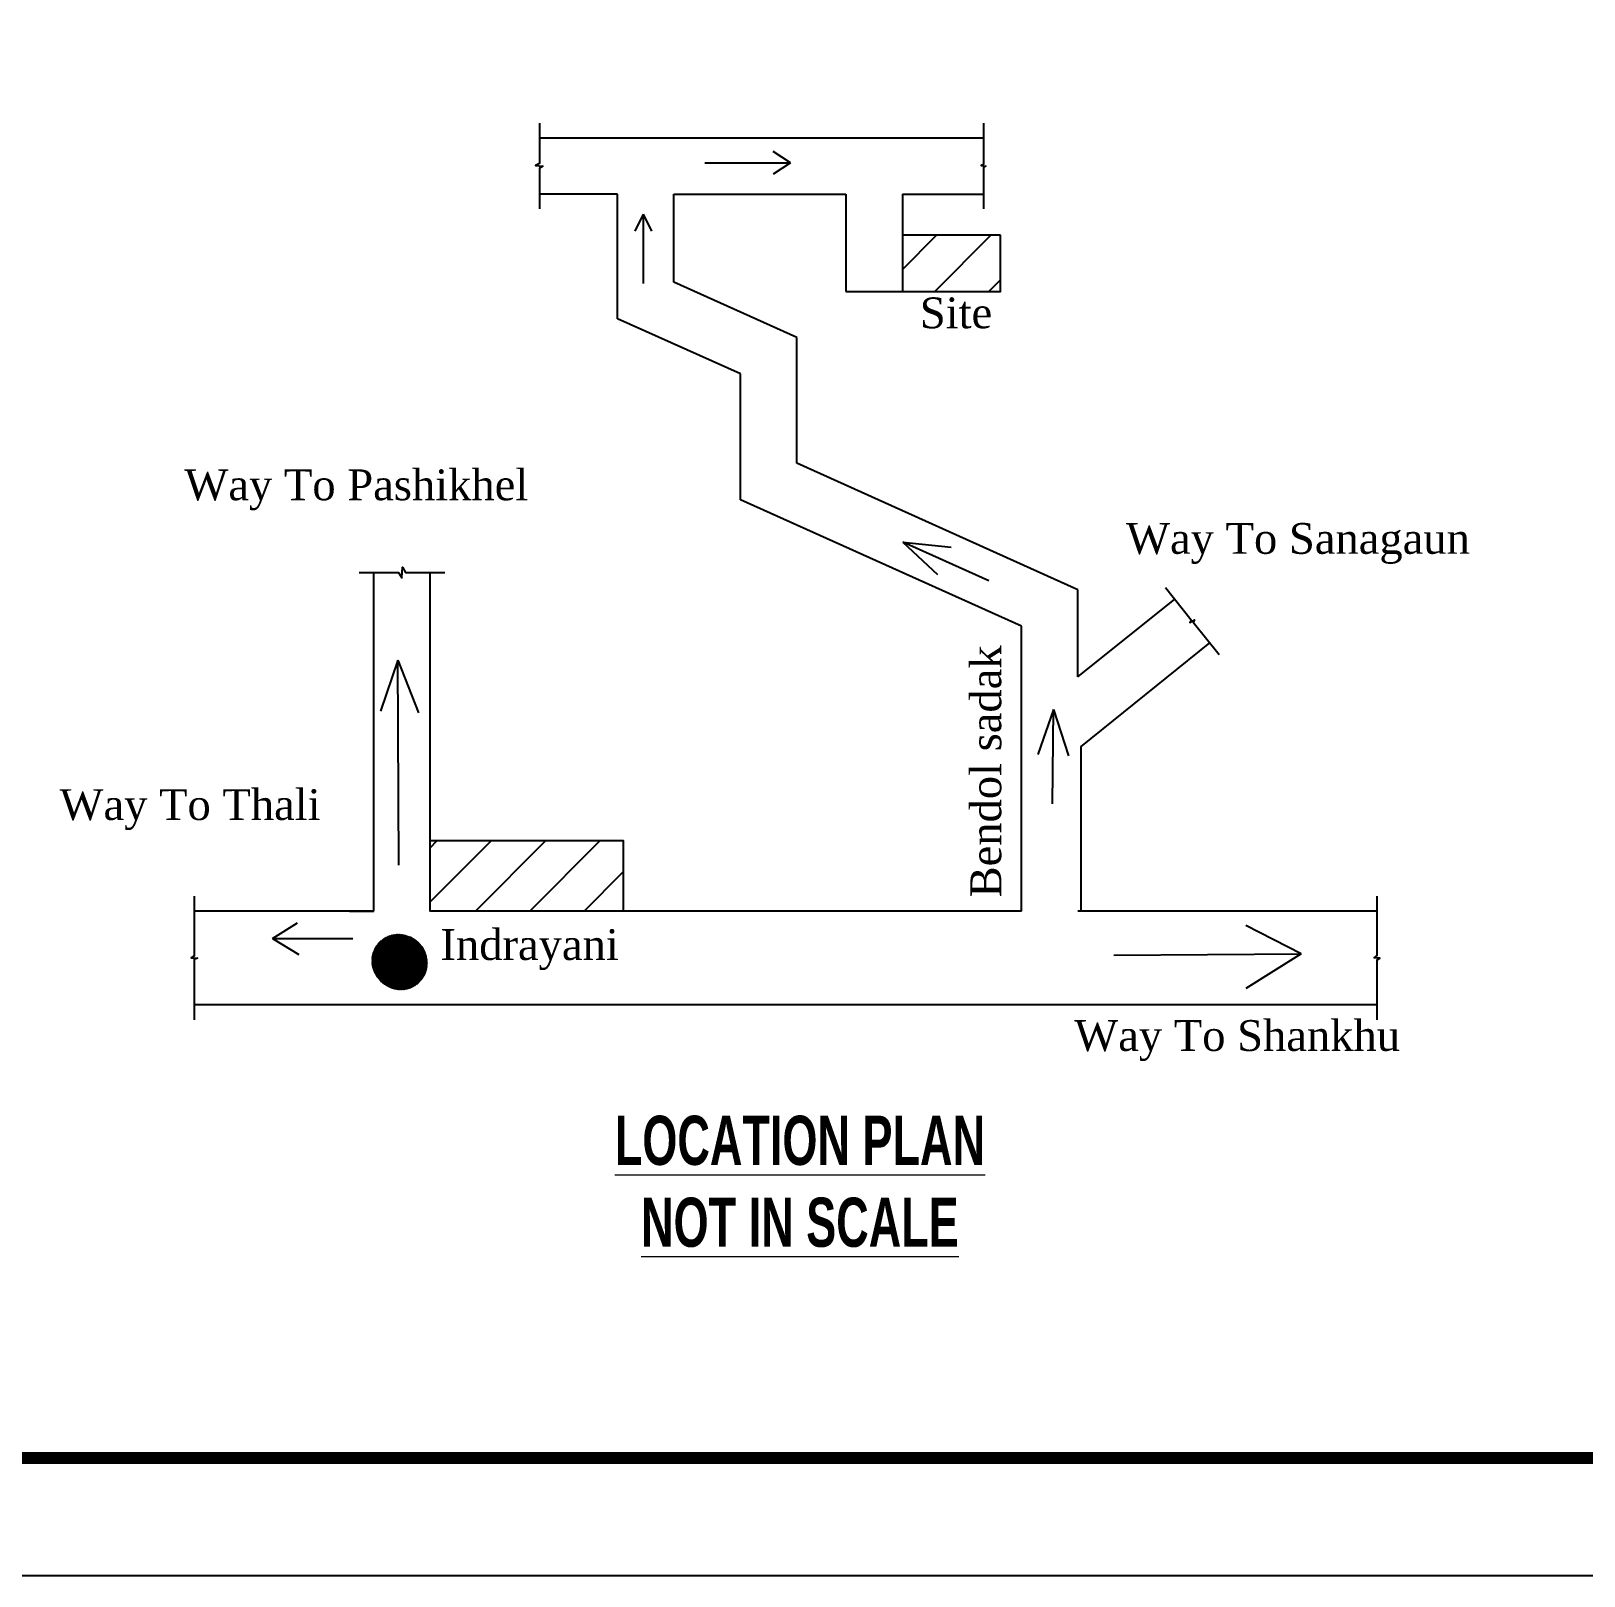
# Model space of a CAD drawing. Header units: inches. Extents: x -10117506 to -5032697, y -6529230 to -3254494.
# Drawn here: x -5046777 to -5046145, y -3262045 to -3261416 of the extents above; entities that cross this region are included whole.
import ezdxf

# ---------------------------------------------------------------- set-up
doc = ezdxf.new("R2010")
doc.units = ezdxf.units.IN
doc.header["$LTSCALE"] = 2
doc.header["$MEASUREMENT"] = 0
doc.linetypes.add('DASHED2', pattern=[0.375, 0.25, -0.125])
doc.layers.get('0').update_dxf_attribs({"linetype": 'CONTINUOUS'})
for name, color, linetype, lineweight in [('A_Title Text', 105, 'CONTINUOUS', 60), ('DW-SEC', 24, 'CONTINUOUS', 25), ('river', 7, 'DASHED2', 25), ('Text-100.w', 254, 'CONTINUOUS', 9)]:
    doc.layers.add(name, color=color, linetype=linetype, lineweight=lineweight)
doc.layers.add('WAll', color=20, linetype='CONTINUOUS')
doc.styles.add('14 INCH', font='times.ttf', dxfattribs={"height": 14})
doc.styles.add('Arial', font='arial.ttf', dxfattribs={"width": 0.8, "height": 12})

msp = doc.modelspace()

# ---------------------------------------------------------------- hatches: boundary and pattern name
at = {"layer": 'A_Title Text'}
h = msp.add_hatch(dxfattribs=at)
h.set_pattern_fill('ANSI31', color=256, scale=1.25)
h.set_pattern_definition([(45, (-5089792.86008, -3244667.9462), (-0.11048543456, 0.11048543456), [])])
h.paths.add_polyline_path([(-5046637.86, -3261794.92, 1), (-5046616.15, -3261794.92, 1)])
at = {"layer": 'DW-SEC'}
h = msp.add_hatch(dxfattribs=at)
h.set_pattern_fill('ANSI31', color=256, scale=125)
h.set_pattern_definition([(45, (-5089605.322, -3244326.77), (-11.0485435, 11.0485435), [])])
h.paths.add_polyline_path([(-5046422.4, -3261499.17), (-5046422.4, -3261522.03), (-5046382.44, -3261522.03), (-5046382.44, -3261499.17)])
h = msp.add_hatch(dxfattribs=at)
h.set_pattern_fill('ANSI31', color=256, scale=125)
h.set_pattern_definition([(45, (-5089792.86, -3244667.946), (-11.0485435, 11.0485435), [])])
h.paths.add_polyline_path([(-5046614.58, -3261745.53), (-5046614.58, -3261774.21), (-5046536.03, -3261774.21), (-5046536.03, -3261745.53)])

# ---------------------------------------------------------------- linework, layer by layer
msp.add_lwpolyline([(-5048729.12, -3262044.85), (-5048729.12, -3259799.81), (-5045554.32, -3259799.81), (-5045554.32, -3262044.85)], close=True)
at = {"const_width": 4.8}
msp.add_lwpolyline([(-5045602.32, -3261996.85), (-5045602.32, -3259847.81), (-5048585.12, -3259847.81), (-5048585.12, -3261996.85)], close=True, dxfattribs=at)
at = {"linetype": 'Continuous', "ltscale": 0.5}
msp.add_lwpolyline([(-5046643.52, -3261636.4), (-5046627.47, -3261636.4), (-5046626.17, -3261638.65), (-5046625.92, -3261634.23), (-5046624.62, -3261636.4), (-5046608.58, -3261636.4)], dxfattribs=at)
at = {"layer": 'river', "color": 1, "linetype": 'Continuous', "ltscale": 10}
for p, q in [((-5046570.15, -3261459.47), (-5046389.39, -3261459.47)), ((-5046467.92, -3261469.67), (-5046474.93, -3261465.02)), ((-5046502.76, -3261469.67), (-5046467.92, -3261469.67)), ((-5046467.92, -3261469.67), (-5046474.93, -3261474.32)), ((-5046538.31, -3261482.41), (-5046570.15, -3261482.41)), ((-5046538.31, -3261533.12), (-5046538.31, -3261482.41)), ((-5046515.36, -3261518.28), (-5046515.36, -3261482.41)), ((-5046515.36, -3261482.41), (-5046445.35, -3261482.41)), ((-5046445.35, -3261482.41), (-5046445.35, -3261522.03)), ((-5046422.4, -3261482.41), (-5046422.4, -3261522.03)), ((-5046422.4, -3261482.41), (-5046389.39, -3261482.41)), ((-5046527.9, -3261490.6), (-5046531.33, -3261497.48)), ((-5046527.9, -3261490.6), (-5046527.9, -3261518.8)), ((-5046527.9, -3261490.6), (-5046524.46, -3261497.48)), ((-5046465.41, -3261540.76), (-5046515.36, -3261518.28)), ((-5046445.35, -3261522.03), (-5046422.4, -3261522.03)), ((-5046488.35, -3261555.59), (-5046538.31, -3261533.12)), ((-5046465.41, -3261591.98), (-5046465.41, -3261540.76)), ((-5046488.35, -3261606.81), (-5046488.35, -3261555.59)), ((-5046351, -3261643.46), (-5046465.41, -3261591.98)), ((-5046373.94, -3261658.29), (-5046488.35, -3261606.81)), ((-5046387.17, -3261639.82), (-5046422.28, -3261624.02)), ((-5046422.28, -3261624.02), (-5046402.48, -3261626.07)), ((-5046422.28, -3261624.02), (-5046408.04, -3261637.2)), ((-5046637.52, -3261774.21), (-5046637.52, -3261636.4)), ((-5046614.58, -3261774.21), (-5046614.58, -3261636.4)), ((-5046351, -3261678.92), (-5046351, -3261643.46)), ((-5046351, -3261678.92), (-5046311.57, -3261647.23)), ((-5046373.94, -3261774.21), (-5046373.94, -3261658.29)), ((-5046349.79, -3261707.39), (-5046297.2, -3261665.11)), ((-5046627.8, -3261672.08), (-5046634.81, -3261692.8)), ((-5046627.32, -3261755.57), (-5046627.8, -3261672.08)), ((-5046627.8, -3261672.08), (-5046619.36, -3261693.59)), ((-5046360.87, -3261692.14), (-5046367.25, -3261710.46)), ((-5046361.28, -3261730.64), (-5046360.87, -3261692.14)), ((-5046360.87, -3261692.14), (-5046354.82, -3261711.1)), ((-5046349.79, -3261707.39), (-5046349.79, -3261774.21)), ((-5046637.52, -3261774.21), (-5046710.62, -3261774.21)), ((-5046647.39, -3261774.21), (-5046637.52, -3261774.21)), ((-5046373.94, -3261774.21), (-5046614.58, -3261774.21)), ((-5046229.22, -3261774.21), (-5046351, -3261774.21)), ((-5046678.73, -3261785.43), (-5046668.53, -3261779.06)), ((-5046260.12, -3261791.58), (-5046282.59, -3261780.1)), ((-5046678.73, -3261785.43), (-5046668.05, -3261791.96)), ((-5046678.73, -3261785.43), (-5046646.07, -3261785.43)), ((-5046336.28, -3261792.21), (-5046260.12, -3261791.58)), ((-5046260.12, -3261791.58), (-5046282.59, -3261805.76)), ((-5046229.12, -3261812.45), (-5046710.59, -3261812.45))]:
    msp.add_line(p, q, dxfattribs=at)
for points in [[(-5046570.15, -3261453.47), (-5046570.15, -3261469.98), (-5046571.69, -3261470.81), (-5046568.7, -3261471.06), (-5046570.15, -3261471.79), (-5046570.15, -3261488.41)], [(-5046389.39, -3261453.47), (-5046389.39, -3261470.33), (-5046390.3, -3261470.81), (-5046388.44, -3261471.06), (-5046389.39, -3261471.52), (-5046389.39, -3261488.41)], [(-5046315.33, -3261642.55), (-5046304.8, -3261655.66), (-5046305.35, -3261656.8), (-5046303.45, -3261655.64), (-5046304, -3261656.64), (-5046293.44, -3261669.78)], [(-5046710.62, -3261768.21), (-5046710.62, -3261792.62), (-5046711.85, -3261793.2), (-5046709.33, -3261793.45), (-5046710.62, -3261794), (-5046710.62, -3261818.45)], [(-5046229.12, -3261818.45), (-5046229.12, -3261794.03), (-5046228.03, -3261793.45), (-5046230.41, -3261793.2), (-5046229.12, -3261792.32), (-5046229.12, -3261768.21)]]:
    msp.add_lwpolyline(points, dxfattribs=at)
msp.add_lwpolyline([(-5046536.03, -3261774.21), (-5046614.58, -3261774.21), (-5046614.58, -3261745.53), (-5046536.03, -3261745.53)], close=True, dxfattribs=at)
msp.add_circle((-5046627, -3261794.92), 10.86, dxfattribs=at)
at = {"layer": 'WAll'}
msp.add_lwpolyline([(-5046382.44, -3261499.17), (-5046422.4, -3261499.17), (-5046422.4, -3261522.03), (-5046382.44, -3261522.03)], close=True, dxfattribs=at)

# ---------------------------------------------------------------- texts
at = {"layer": 'river', "color": 7, "linetype": 'Continuous', "ltscale": 10, "char_height": 12.543, "width": 211.8878, "style": '14 INCH'}
for s, insert, attachment_point in [('Site', (-5046385.84, -3261524.45), 3), ('Way To Pashikhel', (-5046714.61, -3261594.45), 1), ('Way To Sanagaun', (-5046191.42, -3261616.27), 3), ('Way To Thali', (-5046765.43, -3261724.61), 1), ('Indrayani', (-5046610.41, -3261781.59), 1), ('Way To Shankhu', (-5046352.43, -3261818.61), 1)]:
    msp.add_mtext(s, dxfattribs=dict(at, insert=insert, attachment_point=attachment_point))
at = {"layer": 'river', "color": 7, "linetype": 'Continuous', "ltscale": 10, "insert": (-5046381.99, -3261768.68), "char_height": 12.543, "width": 211.8878, "attachment_point": 7, "rotation": 90, "style": '14 INCH'}
msp.add_mtext('Bendol sadak', dxfattribs=at)
at = {"layer": 'Text-100.w', "insert": (-5046464.1, -3261857.54), "char_height": 20, "width": 569.1024, "attachment_point": 2, "style": 'Arial'}
msp.add_mtext('\\A1;{\\fArial Narrow|b1|i0|c0|p34;\\LLOCATION PLAN \\PNOT IN SCALE\\H1.02132x; }', dxfattribs=at)

doc.saveas('drawing.dxf')
